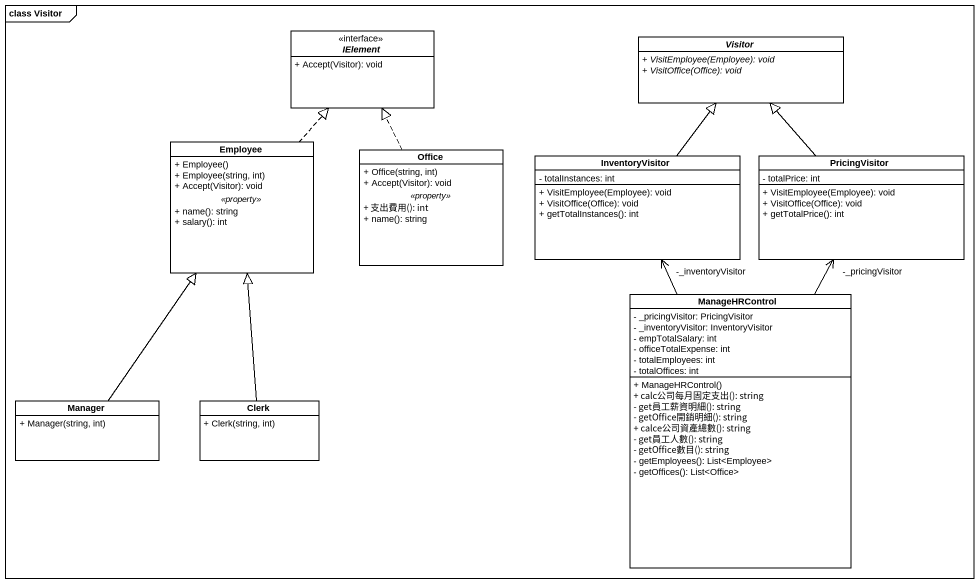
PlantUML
@startuml
mainframe class Visitor
hide circle
hide empty members
skinparam classAttributeIconSize 0
interface IElement {
  + Accept(Visitor): void
}
abstract class Visitor {
  {abstract} + VisitEmployee(Employee): void
  {abstract} + VisitOffice(Office): void
}
class Employee {
  + Employee()
  + Employee(string, int)
  + Accept(Visitor): void
  .. <<property>> ..
  + name(): string
  + salary(): int
}
class Office {
  + Office(string, int)
  + Accept(Visitor): void
  .. <<property>> ..
  + 支出費用(): int
  + name(): string
}
class InventoryVisitor {
  - totalInstances: int
  + VisitEmployee(Employee): void
  + VisitOffice(Office): void
  + getTotalInstances(): int
}
class PricingVisitor {
  - totalPrice: int
  + VisitEmployee(Employee): void
  + VisitOffice(Office): void
  + getTotalPrice(): int
}
class ManageHRControl {
  - _pricingVisitor: PricingVisitor
  - _inventoryVisitor: InventoryVisitor
  - empTotalSalary: int
  - officeTotalExpense: int
  - totalEmployees: int
  - totalOffices: int
  + ManageHRControl()
  + calc公司每月固定支出(): string
  - get員工薪資明細(): string
  - getOffice開銷明細(): string
  + calce公司資產總數(): string
  - get員工人數(): string
  - getOffice數目(): string
  - getEmployees(): List<Employee>
  - getOffices(): List<Office>
}
class Manager {
  + Manager(string, int)
}
class Clerk {
  + Clerk(string, int)
}
Employee .up.|> IElement
Office .up.|> IElement
InventoryVisitor -up-|> Visitor
PricingVisitor -up-|> Visitor
ManageHRControl -up-> "-_inventoryVisitor" InventoryVisitor
ManageHRControl -up-> "-_pricingVisitor" PricingVisitor
Manager -up-|> Employee
Clerk -up-|> Employee
@enduml
